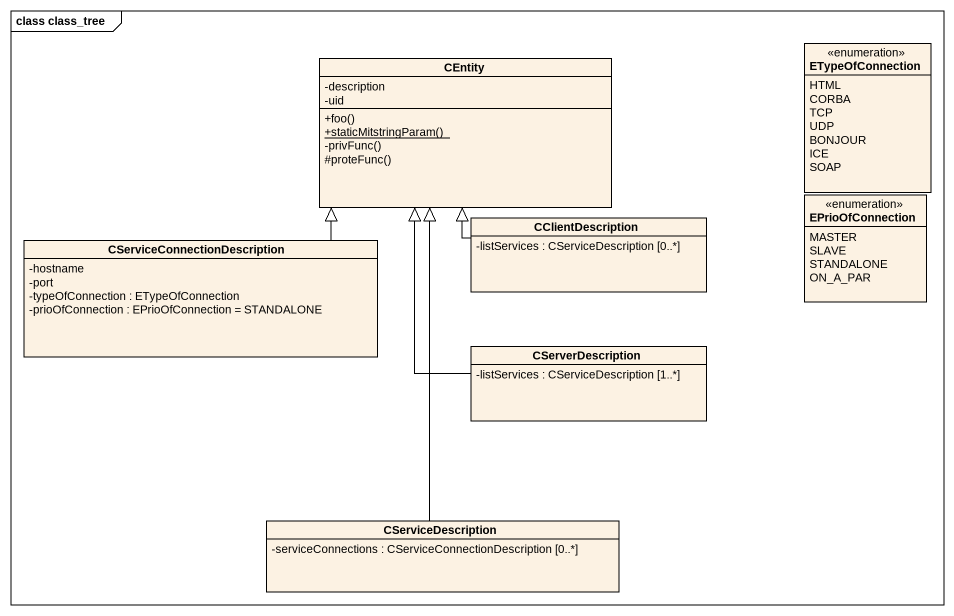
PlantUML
@startuml
mainframe class class_tree
hide circle
hide empty members
skinparam classAttributeIconSize 0
class CEntity {
  -description
  -uid
  +foo()
  {static} +staticMitstringParam()
  -privFunc()
  #proteFunc()
}
enum ETypeOfConnection {
  HTML
  CORBA
  TCP
  UDP
  BONJOUR
  ICE
  SOAP
}
class CClientDescription {
  -listServices : CServiceDescription [0..*]
}
enum EPrioOfConnection {
  MASTER
  SLAVE
  STANDALONE
  ON_A_PAR
}
class "CServiceConnectionDescription" as CServiceConnectionDescriptio {
  -hostname
  -port
  -typeOfConnection : ETypeOfConnection
  -prioOfConnection : EPrioOfConnection = STANDALONE
}
class CServerDescription {
  -listServices : CServiceDescription [1..*]
}
class CServiceDescription {
  -serviceConnections : CServiceConnectionDescription [0..*]
}
CClientDescription -up-|> CEntity
CServiceConnectionDescriptio -up-|> CEntity
CServerDescription -up-|> CEntity
CServiceDescription -up-|> CEntity
@enduml
